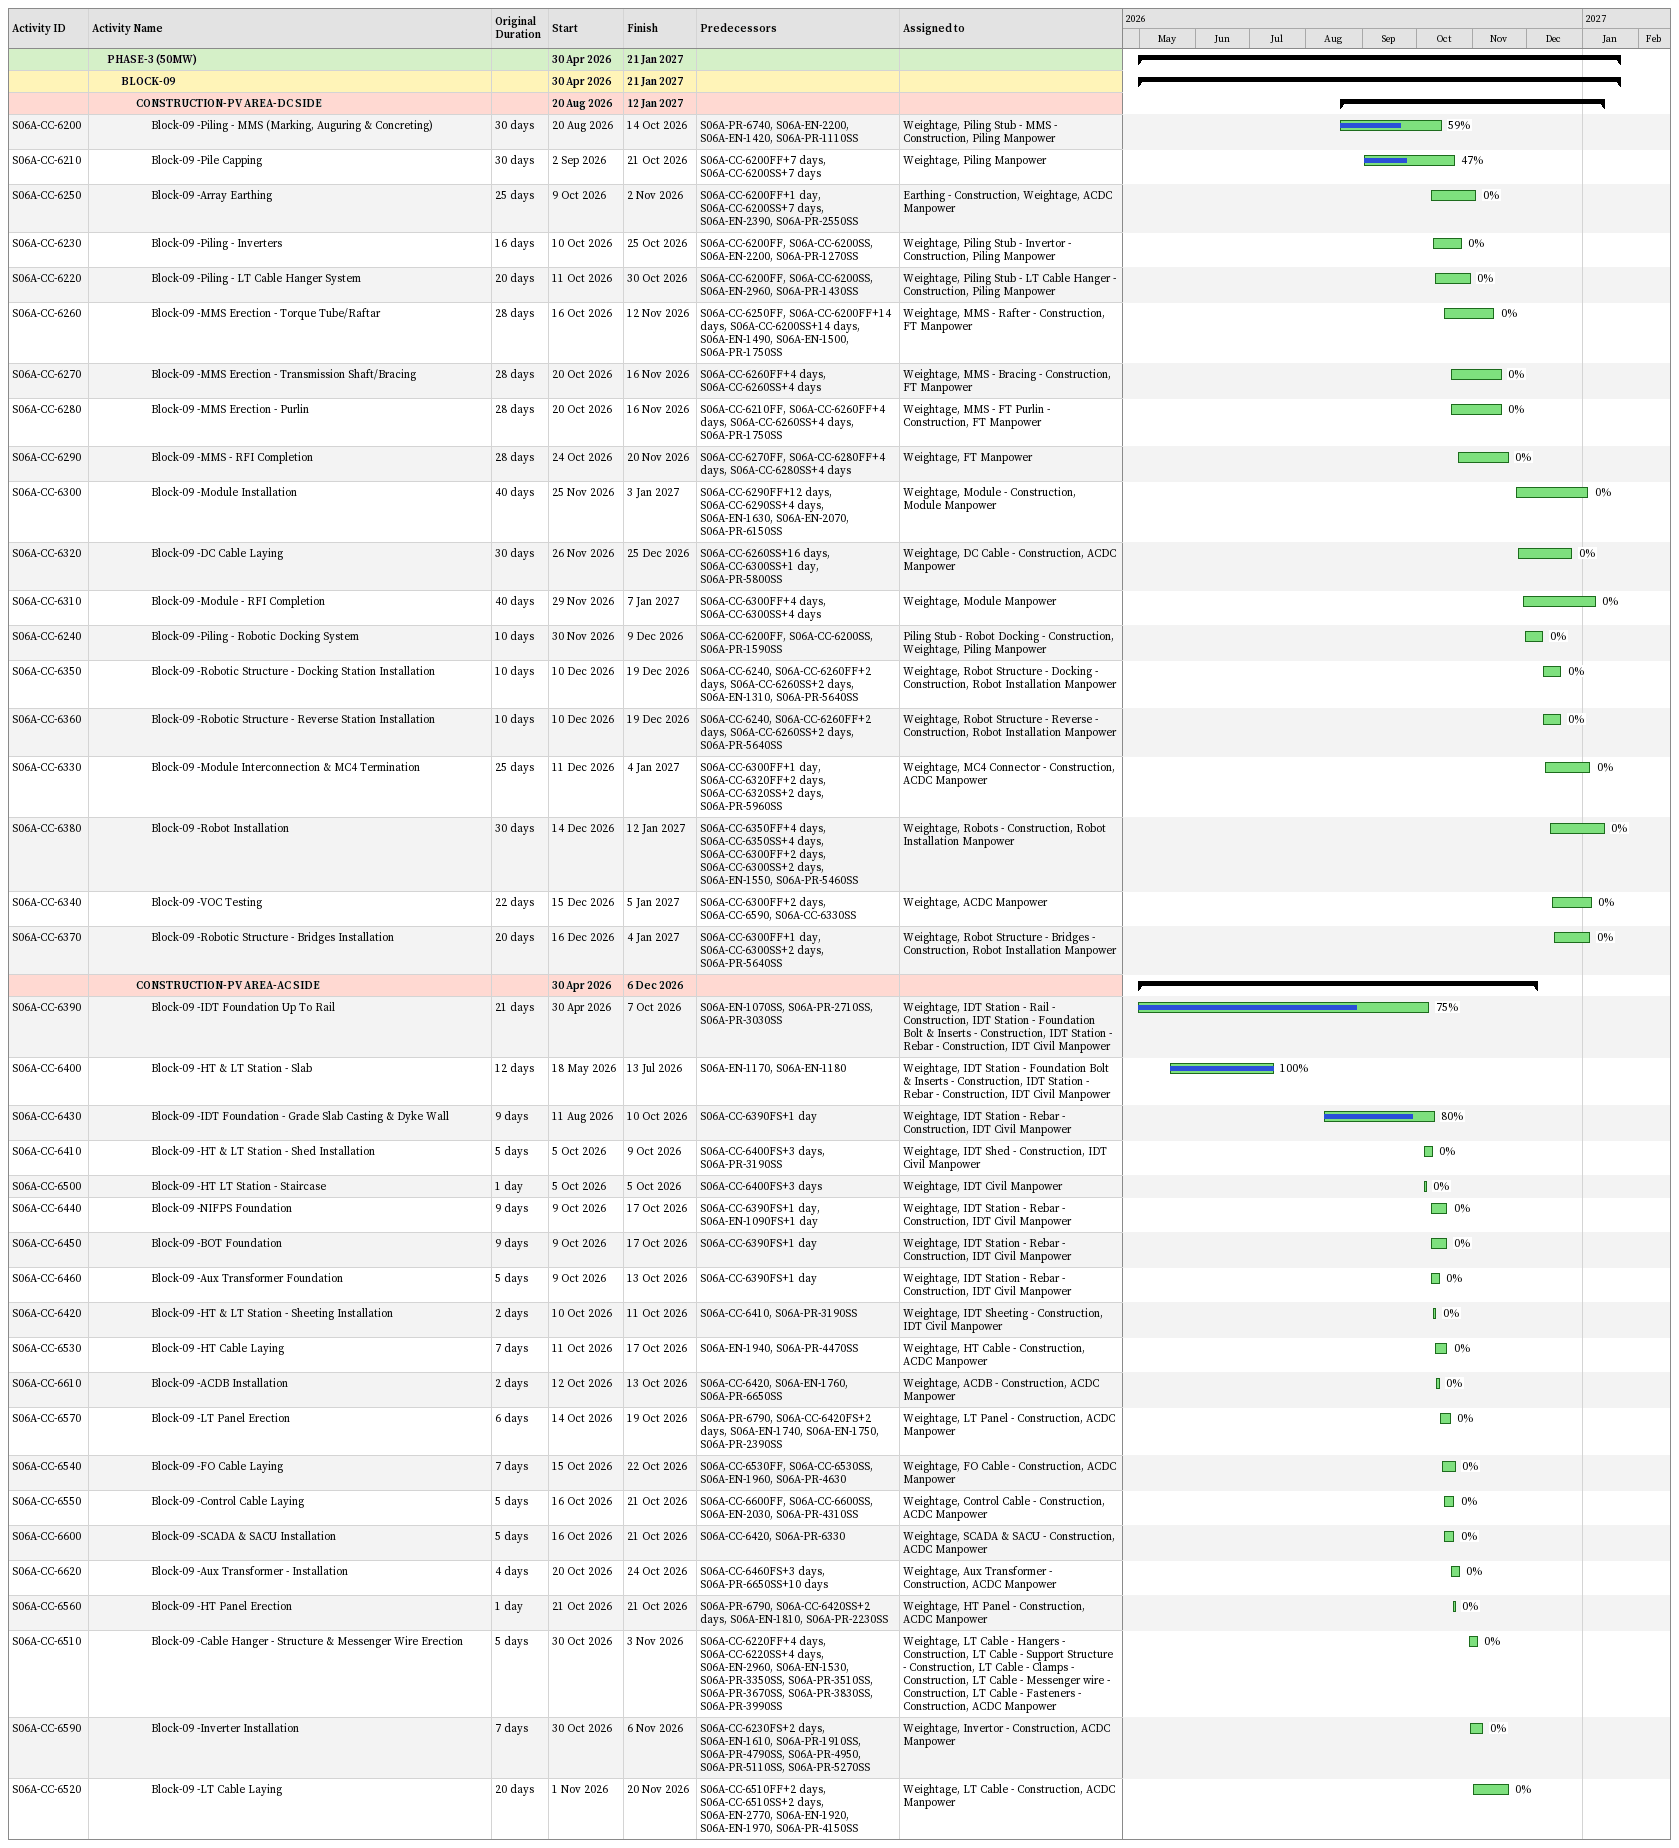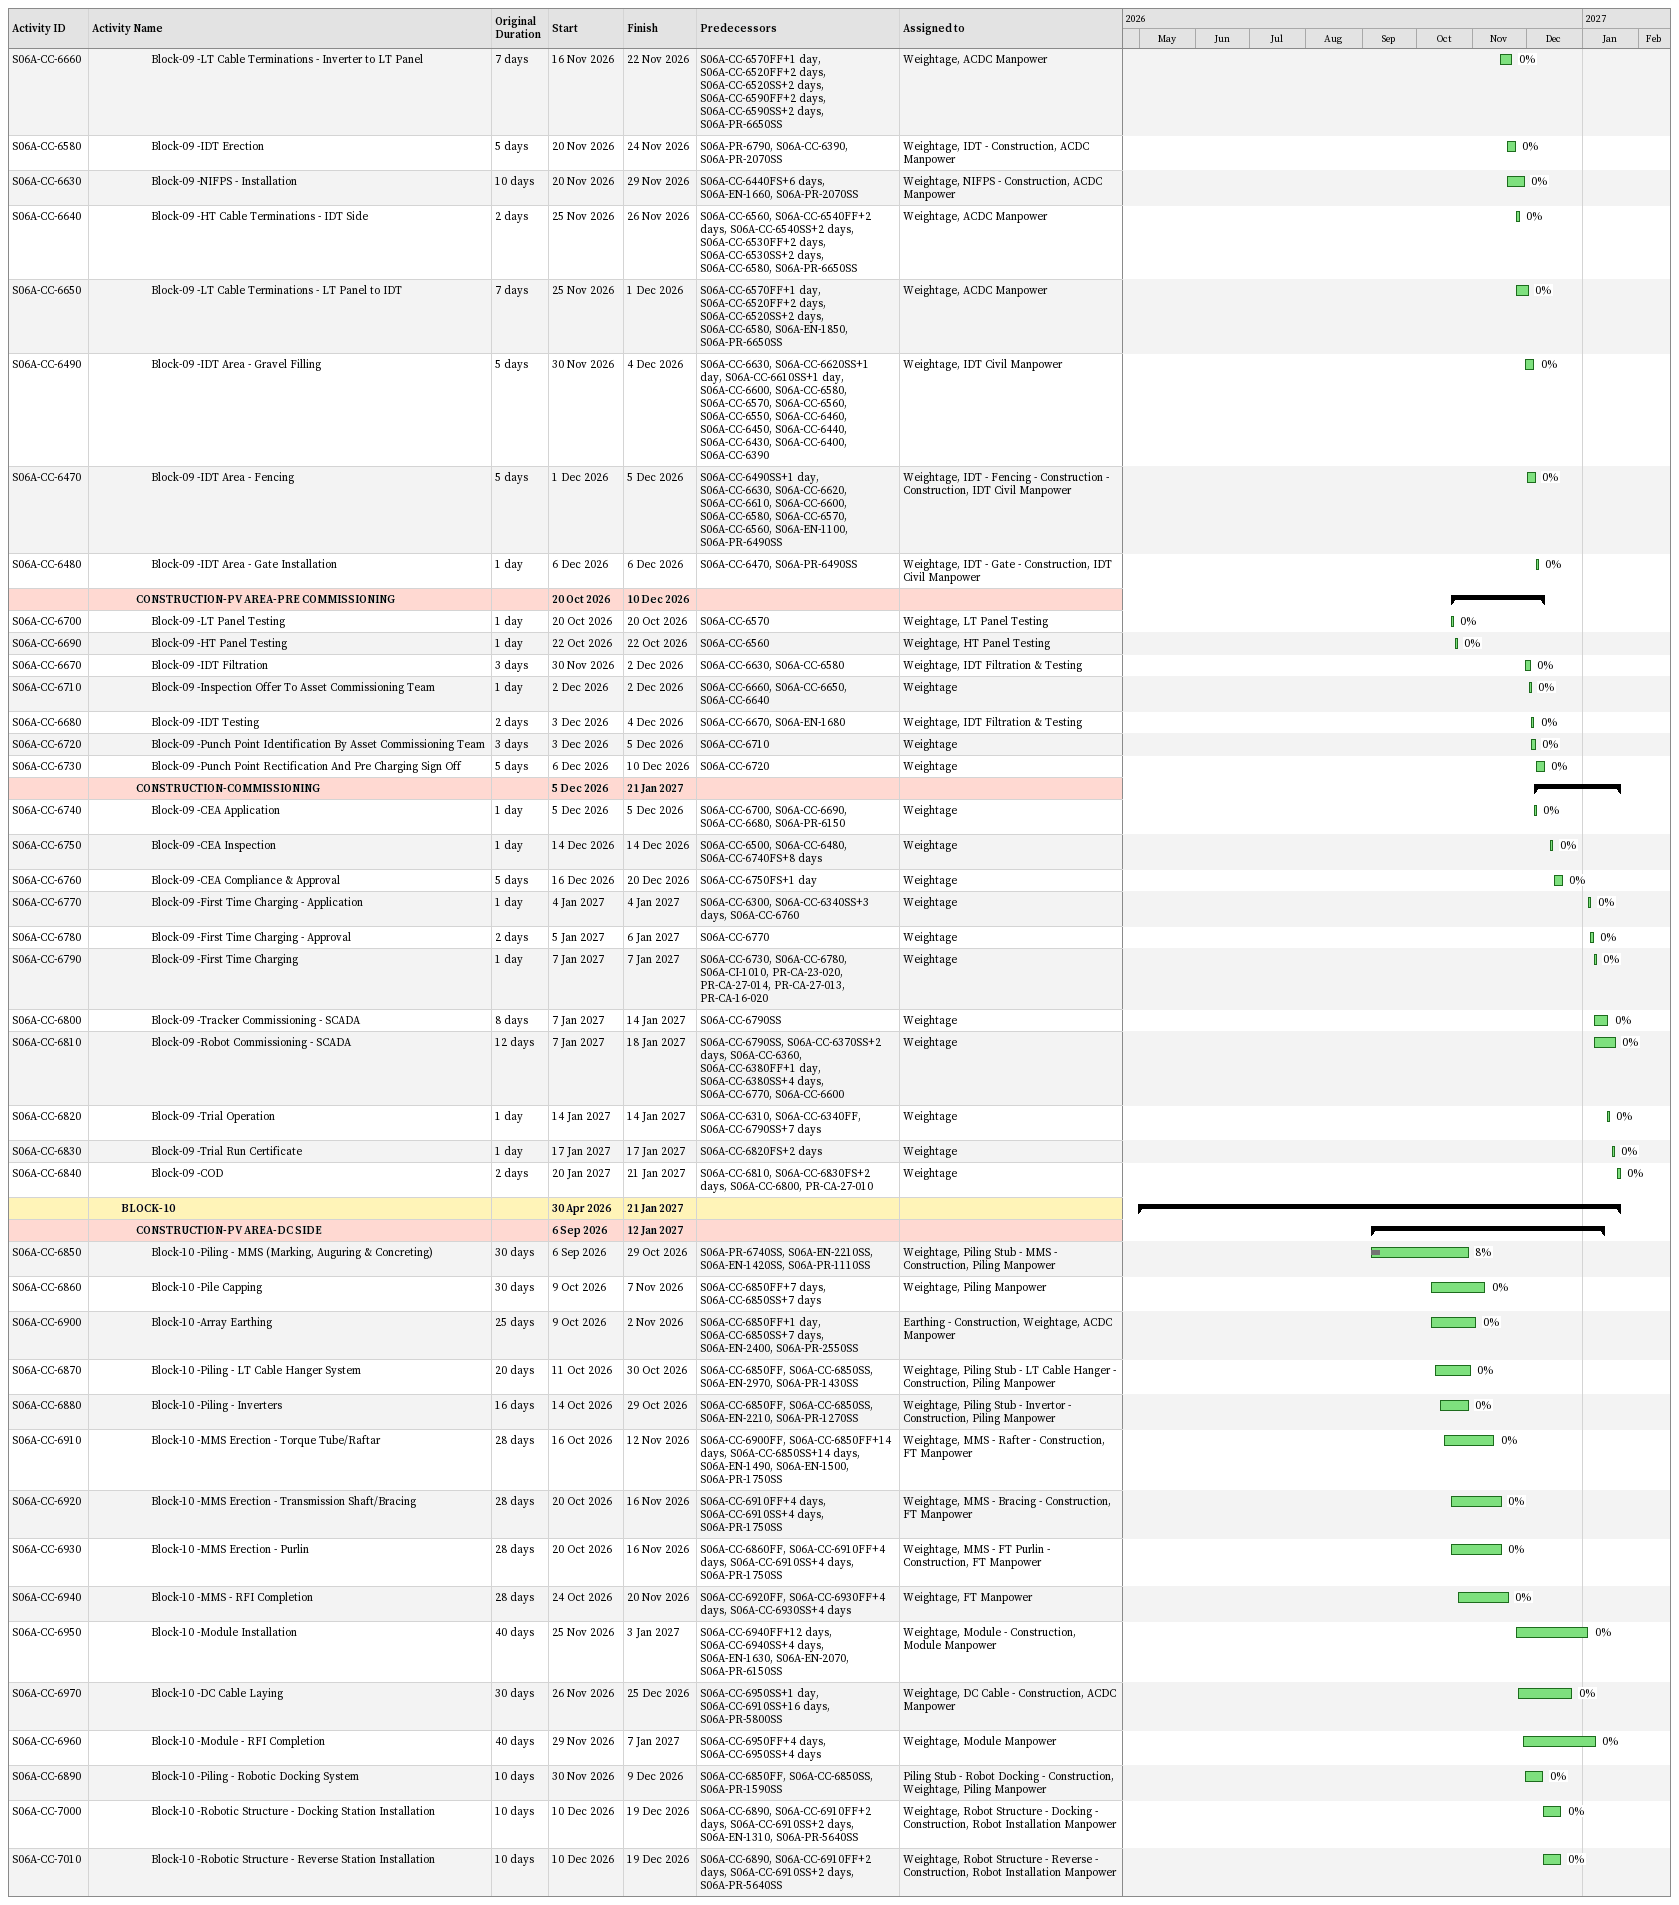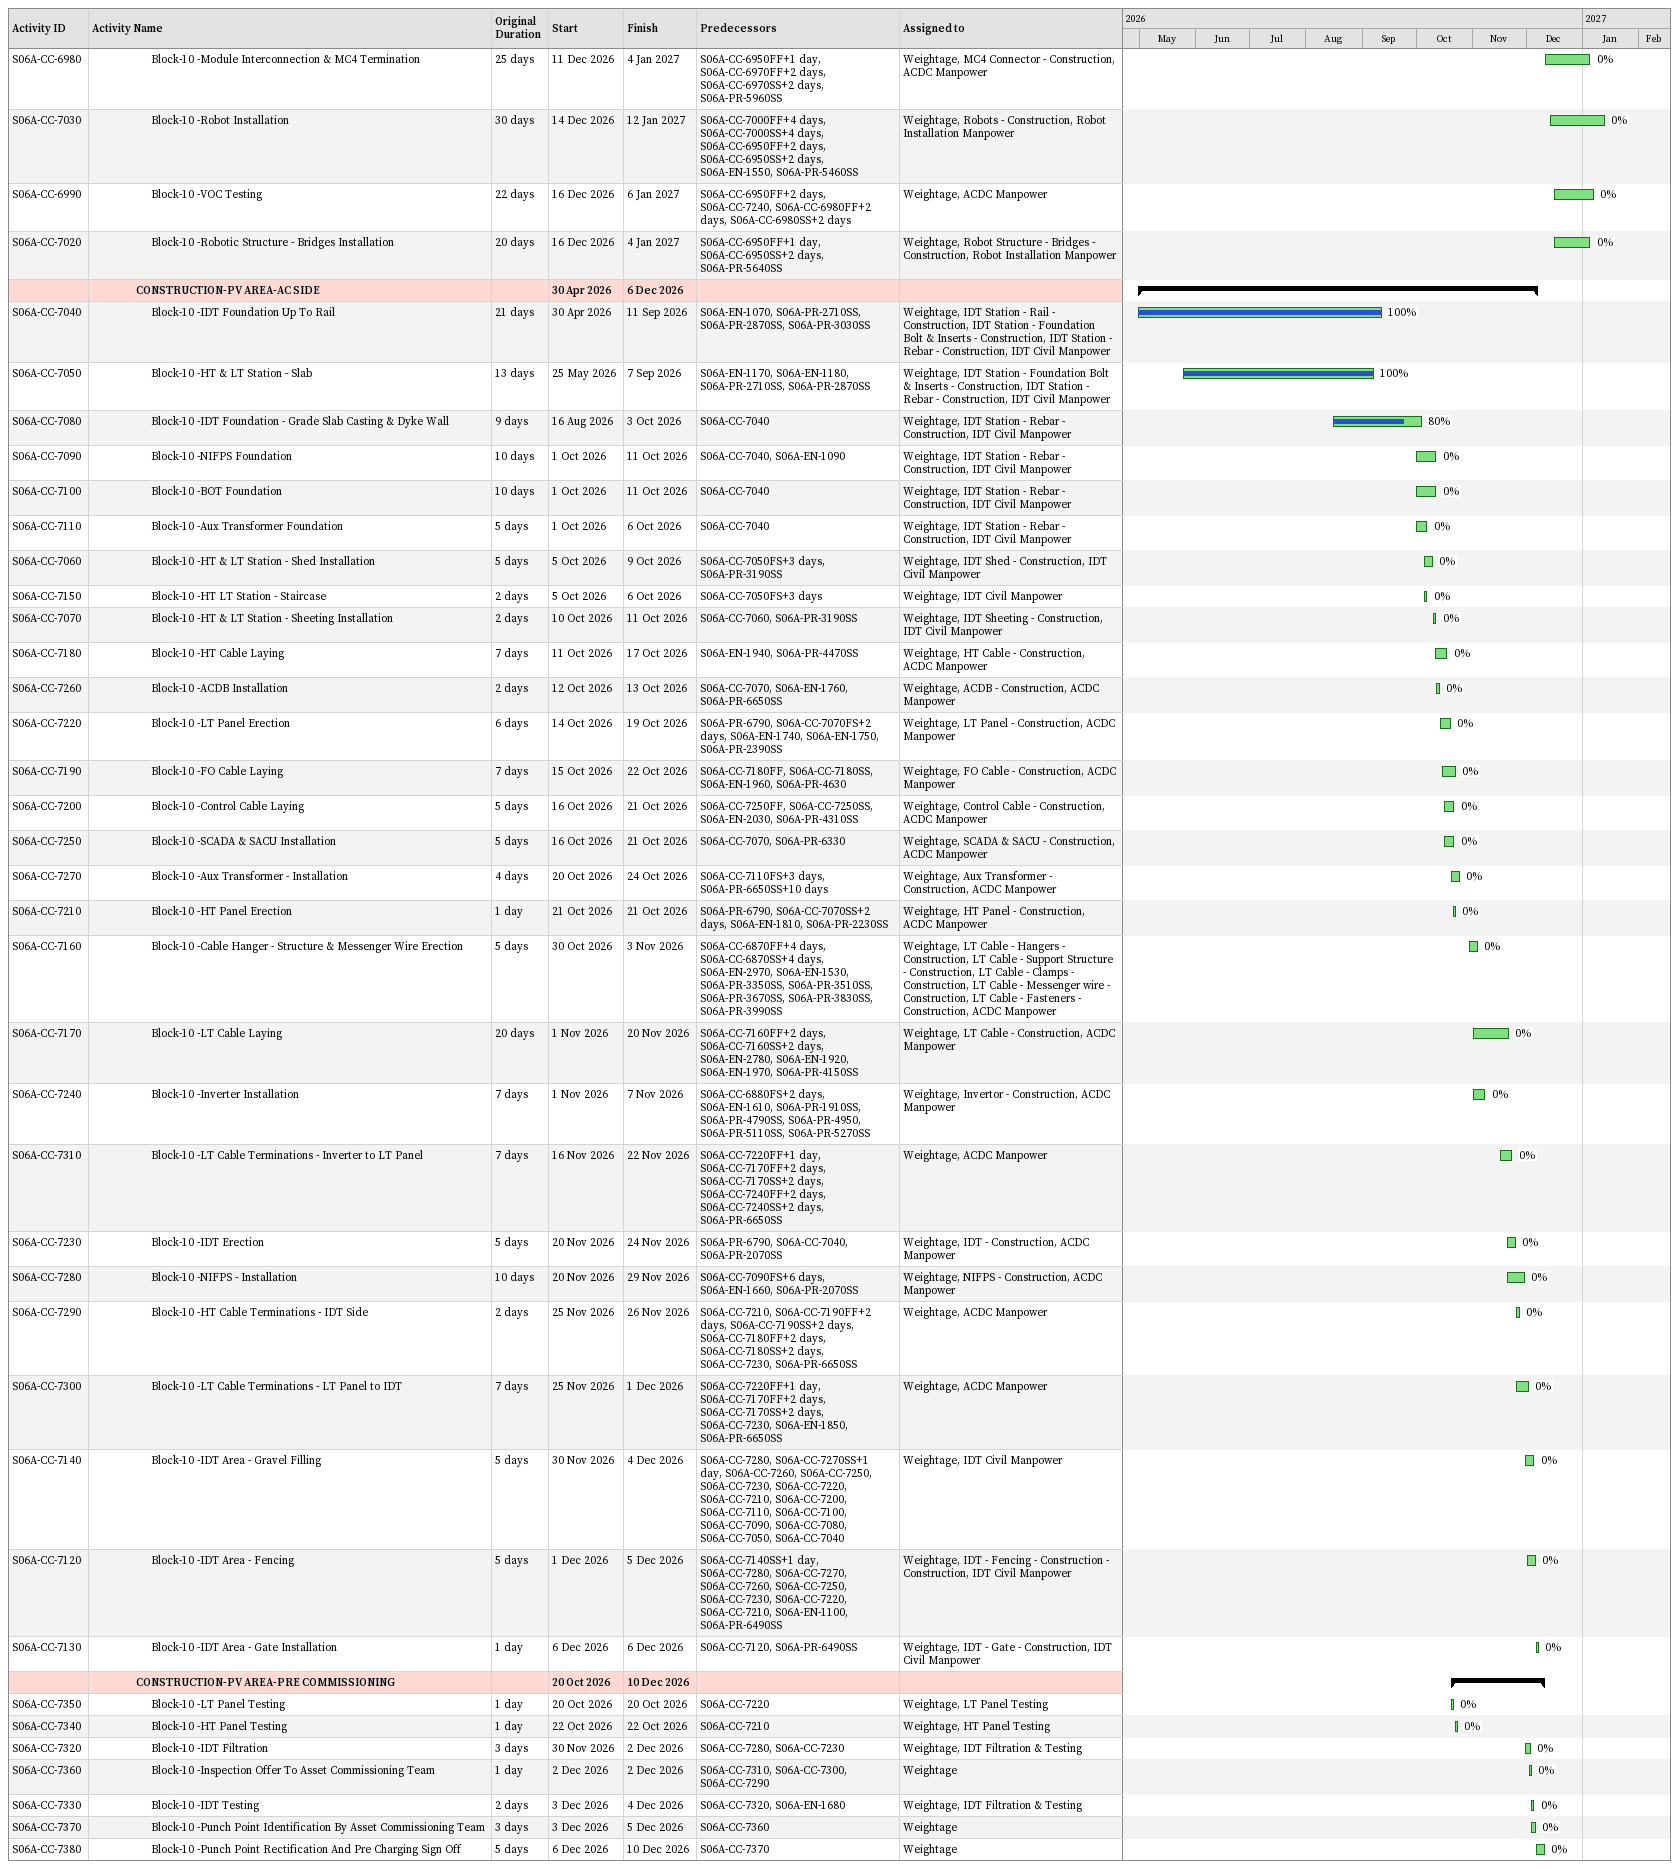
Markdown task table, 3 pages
| ID | Level | Task | Original duration | Start | Finish | Predecessors | Resources | % complete |
|---|---|---|---|---|---|---|---|---|
|  | 2 | **PHASE-3 (50MW)** |  | 2026-04-30 | 2027-01-21 |  |  |  |
|  | 3 | **BLOCK-09** |  | 2026-04-30 | 2027-01-21 |  |  |  |
|  | 4 | **CONSTRUCTION-PV AREA-DC SIDE** |  | 2026-08-20 | 2027-01-12 |  |  |  |
| S06A-CC-6200 | 5 | Block-09 -Piling - MMS (Marking, Auguring & Concreting) | 30d | 2026-08-20 | 2026-10-14 | S06A-PR-6740, S06A-EN-2200, S06A-EN-1420, S06A-PR-1110SS | Weightage, Piling Stub - MMS - Construction, Piling Manpower | 59 |
| S06A-CC-6210 | 5 | Block-09 -Pile Capping | 30d | 2026-09-02 | 2026-10-21 | S06A-CC-6200FF+7d, S06A-CC-6200SS+7d | Weightage, Piling Manpower | 47 |
| S06A-CC-6250 | 5 | Block-09 -Array Earthing | 25d | 2026-10-09 | 2026-11-02 | S06A-CC-6200FF+1d, S06A-CC-6200SS+7d, S06A-EN-2390, S06A-PR-2550SS | Earthing - Construction, Weightage, ACDC Manpower | 0 |
| S06A-CC-6230 | 5 | Block-09 -Piling - Inverters | 16d | 2026-10-10 | 2026-10-25 | S06A-CC-6200FF, S06A-CC-6200SS, S06A-EN-2200, S06A-PR-1270SS | Weightage, Piling Stub - Invertor - Construction, Piling Manpower | 0 |
| S06A-CC-6220 | 5 | Block-09 -Piling - LT Cable Hanger System | 20d | 2026-10-11 | 2026-10-30 | S06A-CC-6200FF, S06A-CC-6200SS, S06A-EN-2960, S06A-PR-1430SS | Weightage, Piling Stub - LT Cable Hanger - Construction, Piling Manpower | 0 |
| S06A-CC-6260 | 5 | Block-09 -MMS Erection - Torque Tube/Raftar | 28d | 2026-10-16 | 2026-11-12 | S06A-CC-6250FF, S06A-CC-6200FF+14d, S06A-CC-6200SS+14d, S06A-EN-1490, S06A-EN-1500, S06A-PR-1750SS | Weightage, MMS - Rafter - Construction, FT Manpower | 0 |
| S06A-CC-6270 | 5 | Block-09 -MMS Erection - Transmission Shaft/Bracing | 28d | 2026-10-20 | 2026-11-16 | S06A-CC-6260FF+4d, S06A-CC-6260SS+4d | Weightage, MMS - Bracing - Construction, FT Manpower | 0 |
| S06A-CC-6280 | 5 | Block-09 -MMS Erection - Purlin | 28d | 2026-10-20 | 2026-11-16 | S06A-CC-6210FF, S06A-CC-6260FF+4d, S06A-CC-6260SS+4d, S06A-PR-1750SS | Weightage, MMS - FT Purlin - Construction, FT Manpower | 0 |
| S06A-CC-6290 | 5 | Block-09 -MMS - RFI Completion | 28d | 2026-10-24 | 2026-11-20 | S06A-CC-6270FF, S06A-CC-6280FF+4d, S06A-CC-6280SS+4d | Weightage, FT Manpower | 0 |
| S06A-CC-6300 | 5 | Block-09 -Module Installation | 40d | 2026-11-25 | 2027-01-03 | S06A-CC-6290FF+12d, S06A-CC-6290SS+4d, S06A-EN-1630, S06A-EN-2070, S06A-PR-6150SS | Weightage, Module - Construction, Module Manpower | 0 |
| S06A-CC-6320 | 5 | Block-09 -DC Cable Laying | 30d | 2026-11-26 | 2026-12-25 | S06A-CC-6260SS+16d, S06A-CC-6300SS+1d, S06A-PR-5800SS | Weightage, DC Cable - Construction, ACDC Manpower | 0 |
| S06A-CC-6310 | 5 | Block-09 -Module - RFI Completion | 40d | 2026-11-29 | 2027-01-07 | S06A-CC-6300FF+4d, S06A-CC-6300SS+4d | Weightage, Module Manpower | 0 |
| S06A-CC-6240 | 5 | Block-09 -Piling - Robotic Docking System | 10d | 2026-11-30 | 2026-12-09 | S06A-CC-6200FF, S06A-CC-6200SS, S06A-PR-1590SS | Piling Stub - Robot Docking - Construction, Weightage, Piling Manpower | 0 |
| S06A-CC-6350 | 5 | Block-09 -Robotic Structure - Docking Station Installation | 10d | 2026-12-10 | 2026-12-19 | S06A-CC-6240, S06A-CC-6260FF+2d, S06A-CC-6260SS+2d, S06A-EN-1310, S06A-PR-5640SS | Weightage, Robot Structure - Docking - Construction, Robot Installation Manpower | 0 |
| S06A-CC-6360 | 5 | Block-09 -Robotic Structure - Reverse Station Installation | 10d | 2026-12-10 | 2026-12-19 | S06A-CC-6240, S06A-CC-6260FF+2d, S06A-CC-6260SS+2d, S06A-PR-5640SS | Weightage, Robot Structure - Reverse - Construction, Robot Installation Manpower | 0 |
| S06A-CC-6330 | 5 | Block-09 -Module Interconnection & MC4 Termination | 25d | 2026-12-11 | 2027-01-04 | S06A-CC-6300FF+1d, S06A-CC-6320FF+2d, S06A-CC-6320SS+2d, S06A-PR-5960SS | Weightage, MC4 Connector - Construction, ACDC Manpower | 0 |
| S06A-CC-6380 | 5 | Block-09 -Robot Installation | 30d | 2026-12-14 | 2027-01-12 | S06A-CC-6350FF+4d, S06A-CC-6350SS+4d, S06A-CC-6300FF+2d, S06A-CC-6300SS+2d, S06A-EN-1550, S06A-PR-5460SS | Weightage, Robots - Construction, Robot Installation Manpower | 0 |
| S06A-CC-6340 | 5 | Block-09 -VOC Testing | 22d | 2026-12-15 | 2027-01-05 | S06A-CC-6300FF+2d, S06A-CC-6590, S06A-CC-6330SS | Weightage, ACDC Manpower | 0 |
| S06A-CC-6370 | 5 | Block-09 -Robotic Structure - Bridges Installation | 20d | 2026-12-16 | 2027-01-04 | S06A-CC-6300FF+1d, S06A-CC-6300SS+2d, S06A-PR-5640SS | Weightage, Robot Structure - Bridges - Construction, Robot Installation Manpower | 0 |
|  | 4 | **CONSTRUCTION-PV AREA-AC SIDE** |  | 2026-04-30 | 2026-12-06 |  |  |  |
| S06A-CC-6390 | 5 | Block-09 -IDT Foundation Up To Rail | 21d | 2026-04-30 | 2026-10-07 | S06A-EN-1070SS, S06A-PR-2710SS, S06A-PR-3030SS | Weightage, IDT Station - Rail - Construction, IDT Station - Foundation Bolt & Inserts - Construction, IDT Station - Rebar - Construction, IDT Civil Manpower | 75 |
| S06A-CC-6400 | 5 | Block-09 -HT & LT Station - Slab | 12d | 2026-05-18 | 2026-07-13 | S06A-EN-1170, S06A-EN-1180 | Weightage, IDT Station - Foundation Bolt & Inserts - Construction, IDT Station - Rebar - Construction, IDT Civil Manpower | 100 |
| S06A-CC-6430 | 5 | Block-09 -IDT Foundation - Grade Slab Casting & Dyke Wall | 9d | 2026-08-11 | 2026-10-10 | S06A-CC-6390FS+1d | Weightage, IDT Station - Rebar - Construction, IDT Civil Manpower | 80 |
| S06A-CC-6410 | 5 | Block-09 -HT & LT Station - Shed Installation | 5d | 2026-10-05 | 2026-10-09 | S06A-CC-6400FS+3d, S06A-PR-3190SS | Weightage, IDT Shed - Construction, IDT Civil Manpower | 0 |
| S06A-CC-6500 | 5 | Block-09 -HT LT Station - Staircase | 1d | 2026-10-05 | 2026-10-05 | S06A-CC-6400FS+3d | Weightage, IDT Civil Manpower | 0 |
| S06A-CC-6440 | 5 | Block-09 -NIFPS Foundation | 9d | 2026-10-09 | 2026-10-17 | S06A-CC-6390FS+1d, S06A-EN-1090FS+1d | Weightage, IDT Station - Rebar - Construction, IDT Civil Manpower | 0 |
| S06A-CC-6450 | 5 | Block-09 -BOT Foundation | 9d | 2026-10-09 | 2026-10-17 | S06A-CC-6390FS+1d | Weightage, IDT Station - Rebar - Construction, IDT Civil Manpower | 0 |
| S06A-CC-6460 | 5 | Block-09 -Aux Transformer Foundation | 5d | 2026-10-09 | 2026-10-13 | S06A-CC-6390FS+1d | Weightage, IDT Station - Rebar - Construction, IDT Civil Manpower | 0 |
| S06A-CC-6420 | 5 | Block-09 -HT & LT Station - Sheeting Installation | 2d | 2026-10-10 | 2026-10-11 | S06A-CC-6410, S06A-PR-3190SS | Weightage, IDT Sheeting - Construction, IDT Civil Manpower | 0 |
| S06A-CC-6530 | 5 | Block-09 -HT Cable Laying | 7d | 2026-10-11 | 2026-10-17 | S06A-EN-1940, S06A-PR-4470SS | Weightage, HT Cable - Construction, ACDC Manpower | 0 |
| S06A-CC-6610 | 5 | Block-09 -ACDB Installation | 2d | 2026-10-12 | 2026-10-13 | S06A-CC-6420, S06A-EN-1760, S06A-PR-6650SS | Weightage, ACDB - Construction, ACDC Manpower | 0 |
| S06A-CC-6570 | 5 | Block-09 -LT Panel Erection | 6d | 2026-10-14 | 2026-10-19 | S06A-PR-6790, S06A-CC-6420FS+2d, S06A-EN-1740, S06A-EN-1750, S06A-PR-2390SS | Weightage, LT Panel - Construction, ACDC Manpower | 0 |
| S06A-CC-6540 | 5 | Block-09 -FO Cable Laying | 7d | 2026-10-15 | 2026-10-22 | S06A-CC-6530FF, S06A-CC-6530SS, S06A-EN-1960, S06A-PR-4630 | Weightage, FO Cable - Construction, ACDC Manpower | 0 |
| S06A-CC-6550 | 5 | Block-09 -Control Cable Laying | 5d | 2026-10-16 | 2026-10-21 | S06A-CC-6600FF, S06A-CC-6600SS, S06A-EN-2030, S06A-PR-4310SS | Weightage, Control Cable - Construction, ACDC Manpower | 0 |
| S06A-CC-6600 | 5 | Block-09 -SCADA & SACU Installation | 5d | 2026-10-16 | 2026-10-21 | S06A-CC-6420, S06A-PR-6330 | Weightage, SCADA & SACU - Construction, ACDC Manpower | 0 |
| S06A-CC-6620 | 5 | Block-09 -Aux Transformer - Installation | 4d | 2026-10-20 | 2026-10-24 | S06A-CC-6460FS+3d, S06A-PR-6650SS+10d | Weightage, Aux Transformer - Construction, ACDC Manpower | 0 |
| S06A-CC-6560 | 5 | Block-09 -HT Panel Erection | 1d | 2026-10-21 | 2026-10-21 | S06A-PR-6790, S06A-CC-6420SS+2d, S06A-EN-1810, S06A-PR-2230SS | Weightage, HT Panel - Construction, ACDC Manpower | 0 |
| S06A-CC-6510 | 5 | Block-09 -Cable Hanger - Structure & Messenger Wire Erection | 5d | 2026-10-30 | 2026-11-03 | S06A-CC-6220FF+4d, S06A-CC-6220SS+4d, S06A-EN-2960, S06A-EN-1530, S06A-PR-3350SS, S06A-PR-3510SS, S06A-PR-3670SS, S06A-PR-3830SS, S06A-PR-3990SS | Weightage, LT Cable - Hangers - Construction, LT Cable - Support Structure - Construction, LT Cable - Clamps - Construction, LT Cable - Messenger wire - Construction, LT Cable - Fasteners - Construction, ACDC Manpower | 0 |
| S06A-CC-6590 | 5 | Block-09 -Inverter Installation | 7d | 2026-10-30 | 2026-11-06 | S06A-CC-6230FS+2d, S06A-EN-1610, S06A-PR-1910SS, S06A-PR-4790SS, S06A-PR-4950, S06A-PR-5110SS, S06A-PR-5270SS | Weightage, Invertor - Construction, ACDC Manpower | 0 |
| S06A-CC-6520 | 5 | Block-09 -LT Cable Laying | 20d | 2026-11-01 | 2026-11-20 | S06A-CC-6510FF+2d, S06A-CC-6510SS+2d, S06A-EN-2770, S06A-EN-1920, S06A-EN-1970, S06A-PR-4150SS | Weightage, LT Cable - Construction, ACDC Manpower | 0 |
| S06A-CC-6660 | 5 | Block-09 -LT Cable Terminations - Inverter to LT Panel | 7d | 2026-11-16 | 2026-11-22 | S06A-CC-6570FF+1d, S06A-CC-6520FF+2d, S06A-CC-6520SS+2d, S06A-CC-6590FF+2d, S06A-CC-6590SS+2d, S06A-PR-6650SS | Weightage, ACDC Manpower | 0 |
| S06A-CC-6580 | 5 | Block-09 -IDT Erection | 5d | 2026-11-20 | 2026-11-24 | S06A-PR-6790, S06A-CC-6390, S06A-PR-2070SS | Weightage, IDT - Construction, ACDC Manpower | 0 |
| S06A-CC-6630 | 5 | Block-09 -NIFPS - Installation | 10d | 2026-11-20 | 2026-11-29 | S06A-CC-6440FS+6d, S06A-EN-1660, S06A-PR-2070SS | Weightage, NIFPS - Construction, ACDC Manpower | 0 |
| S06A-CC-6640 | 5 | Block-09 -HT Cable Terminations - IDT Side | 2d | 2026-11-25 | 2026-11-26 | S06A-CC-6560, S06A-CC-6540FF+2d, S06A-CC-6540SS+2d, S06A-CC-6530FF+2d, S06A-CC-6530SS+2d, S06A-CC-6580, S06A-PR-6650SS | Weightage, ACDC Manpower | 0 |
| S06A-CC-6650 | 5 | Block-09 -LT Cable Terminations - LT Panel to IDT | 7d | 2026-11-25 | 2026-12-01 | S06A-CC-6570FF+1d, S06A-CC-6520FF+2d, S06A-CC-6520SS+2d, S06A-CC-6580, S06A-EN-1850, S06A-PR-6650SS | Weightage, ACDC Manpower | 0 |
| S06A-CC-6490 | 5 | Block-09 -IDT Area - Gravel Filling | 5d | 2026-11-30 | 2026-12-04 | S06A-CC-6630, S06A-CC-6620SS+1d, S06A-CC-6610SS+1d, S06A-CC-6600, S06A-CC-6580, S06A-CC-6570, S06A-CC-6560, S06A-CC-6550, S06A-CC-6460, S06A-CC-6450, S06A-CC-6440, S06A-CC-6430, S06A-CC-6400, S06A-CC-6390 | Weightage, IDT Civil Manpower | 0 |
| S06A-CC-6470 | 5 | Block-09 -IDT Area - Fencing | 5d | 2026-12-01 | 2026-12-05 | S06A-CC-6490SS+1d, S06A-CC-6630, S06A-CC-6620, S06A-CC-6610, S06A-CC-6600, S06A-CC-6580, S06A-CC-6570, S06A-CC-6560, S06A-EN-1100, S06A-PR-6490SS | Weightage, IDT - Fencing - Construction - Construction, IDT Civil Manpower | 0 |
| S06A-CC-6480 | 5 | Block-09 -IDT Area - Gate Installation | 1d | 2026-12-06 | 2026-12-06 | S06A-CC-6470, S06A-PR-6490SS | Weightage, IDT - Gate - Construction, IDT Civil Manpower | 0 |
|  | 4 | **CONSTRUCTION-PV AREA-PRE COMMISSIONING** |  | 2026-10-20 | 2026-12-10 |  |  |  |
| S06A-CC-6700 | 5 | Block-09 -LT Panel Testing | 1d | 2026-10-20 | 2026-10-20 | S06A-CC-6570 | Weightage, LT Panel Testing | 0 |
| S06A-CC-6690 | 5 | Block-09 -HT Panel Testing | 1d | 2026-10-22 | 2026-10-22 | S06A-CC-6560 | Weightage, HT Panel Testing | 0 |
| S06A-CC-6670 | 5 | Block-09 -IDT Filtration | 3d | 2026-11-30 | 2026-12-02 | S06A-CC-6630, S06A-CC-6580 | Weightage, IDT Filtration & Testing | 0 |
| S06A-CC-6710 | 5 | Block-09 -Inspection Offer To Asset Commissioning Team | 1d | 2026-12-02 | 2026-12-02 | S06A-CC-6660, S06A-CC-6650, S06A-CC-6640 | Weightage | 0 |
| S06A-CC-6680 | 5 | Block-09 -IDT Testing | 2d | 2026-12-03 | 2026-12-04 | S06A-CC-6670, S06A-EN-1680 | Weightage, IDT Filtration & Testing | 0 |
| S06A-CC-6720 | 5 | Block-09 -Punch Point Identification By Asset Commissioning Team | 3d | 2026-12-03 | 2026-12-05 | S06A-CC-6710 | Weightage | 0 |
| S06A-CC-6730 | 5 | Block-09 -Punch Point Rectification And Pre Charging Sign Off | 5d | 2026-12-06 | 2026-12-10 | S06A-CC-6720 | Weightage | 0 |
|  | 4 | **CONSTRUCTION-COMMISSIONING** |  | 2026-12-05 | 2027-01-21 |  |  |  |
| S06A-CC-6740 | 5 | Block-09 -CEA Application | 1d | 2026-12-05 | 2026-12-05 | S06A-CC-6700, S06A-CC-6690, S06A-CC-6680, S06A-PR-6150 | Weightage | 0 |
| S06A-CC-6750 | 5 | Block-09 -CEA Inspection | 1d | 2026-12-14 | 2026-12-14 | S06A-CC-6500, S06A-CC-6480, S06A-CC-6740FS+8d | Weightage | 0 |
| S06A-CC-6760 | 5 | Block-09 -CEA Compliance & Approval | 5d | 2026-12-16 | 2026-12-20 | S06A-CC-6750FS+1d | Weightage | 0 |
| S06A-CC-6770 | 5 | Block-09 -First Time Charging - Application | 1d | 2027-01-04 | 2027-01-04 | S06A-CC-6300, S06A-CC-6340SS+3d, S06A-CC-6760 | Weightage | 0 |
| S06A-CC-6780 | 5 | Block-09 -First Time Charging - Approval | 2d | 2027-01-05 | 2027-01-06 | S06A-CC-6770 | Weightage | 0 |
| S06A-CC-6790 | 5 | Block-09 -First Time Charging | 1d | 2027-01-07 | 2027-01-07 | S06A-CC-6730, S06A-CC-6780, S06A-CI-1010, PR-CA-23-020, PR-CA-27-014, PR-CA-27-013, PR-CA-16-020 | Weightage | 0 |
| S06A-CC-6800 | 5 | Block-09 -Tracker Commissioning - SCADA | 8d | 2027-01-07 | 2027-01-14 | S06A-CC-6790SS | Weightage | 0 |
| S06A-CC-6810 | 5 | Block-09 -Robot Commissioning - SCADA | 12d | 2027-01-07 | 2027-01-18 | S06A-CC-6790SS, S06A-CC-6370SS+2d, S06A-CC-6360, S06A-CC-6380FF+1d, S06A-CC-6380SS+4d, S06A-CC-6770, S06A-CC-6600 | Weightage | 0 |
| S06A-CC-6820 | 5 | Block-09 -Trial Operation | 1d | 2027-01-14 | 2027-01-14 | S06A-CC-6310, S06A-CC-6340FF, S06A-CC-6790SS+7d | Weightage | 0 |
| S06A-CC-6830 | 5 | Block-09 -Trial Run Certificate | 1d | 2027-01-17 | 2027-01-17 | S06A-CC-6820FS+2d | Weightage | 0 |
| S06A-CC-6840 | 5 | Block-09 -COD | 2d | 2027-01-20 | 2027-01-21 | S06A-CC-6810, S06A-CC-6830FS+2d, S06A-CC-6800, PR-CA-27-010 | Weightage | 0 |
|  | 3 | **BLOCK-10** |  | 2026-04-30 | 2027-01-21 |  |  |  |
|  | 4 | **CONSTRUCTION-PV AREA-DC SIDE** |  | 2026-09-06 | 2027-01-12 |  |  |  |
| S06A-CC-6850 | 5 | Block-10 -Piling - MMS (Marking, Auguring & Concreting) | 30d | 2026-09-06 | 2026-10-29 | S06A-PR-6740SS, S06A-EN-2210SS, S06A-EN-1420SS, S06A-PR-1110SS | Weightage, Piling Stub - MMS - Construction, Piling Manpower | 8 |
| S06A-CC-6860 | 5 | Block-10 -Pile Capping | 30d | 2026-10-09 | 2026-11-07 | S06A-CC-6850FF+7d, S06A-CC-6850SS+7d | Weightage, Piling Manpower | 0 |
| S06A-CC-6900 | 5 | Block-10 -Array Earthing | 25d | 2026-10-09 | 2026-11-02 | S06A-CC-6850FF+1d, S06A-CC-6850SS+7d, S06A-EN-2400, S06A-PR-2550SS | Earthing - Construction, Weightage, ACDC Manpower | 0 |
| S06A-CC-6870 | 5 | Block-10 -Piling - LT Cable Hanger System | 20d | 2026-10-11 | 2026-10-30 | S06A-CC-6850FF, S06A-CC-6850SS, S06A-EN-2970, S06A-PR-1430SS | Weightage, Piling Stub - LT Cable Hanger - Construction, Piling Manpower | 0 |
| S06A-CC-6880 | 5 | Block-10 -Piling - Inverters | 16d | 2026-10-14 | 2026-10-29 | S06A-CC-6850FF, S06A-CC-6850SS, S06A-EN-2210, S06A-PR-1270SS | Weightage, Piling Stub - Invertor - Construction, Piling Manpower | 0 |
| S06A-CC-6910 | 5 | Block-10 -MMS Erection - Torque Tube/Raftar | 28d | 2026-10-16 | 2026-11-12 | S06A-CC-6900FF, S06A-CC-6850FF+14d, S06A-CC-6850SS+14d, S06A-EN-1490, S06A-EN-1500, S06A-PR-1750SS | Weightage, MMS - Rafter - Construction, FT Manpower | 0 |
| S06A-CC-6920 | 5 | Block-10 -MMS Erection - Transmission Shaft/Bracing | 28d | 2026-10-20 | 2026-11-16 | S06A-CC-6910FF+4d, S06A-CC-6910SS+4d, S06A-PR-1750SS | Weightage, MMS - Bracing - Construction, FT Manpower | 0 |
| S06A-CC-6930 | 5 | Block-10 -MMS Erection - Purlin | 28d | 2026-10-20 | 2026-11-16 | S06A-CC-6860FF, S06A-CC-6910FF+4d, S06A-CC-6910SS+4d, S06A-PR-1750SS | Weightage, MMS - FT Purlin - Construction, FT Manpower | 0 |
| S06A-CC-6940 | 5 | Block-10 -MMS - RFI Completion | 28d | 2026-10-24 | 2026-11-20 | S06A-CC-6920FF, S06A-CC-6930FF+4d, S06A-CC-6930SS+4d | Weightage, FT Manpower | 0 |
| S06A-CC-6950 | 5 | Block-10 -Module Installation | 40d | 2026-11-25 | 2027-01-03 | S06A-CC-6940FF+12d, S06A-CC-6940SS+4d, S06A-EN-1630, S06A-EN-2070, S06A-PR-6150SS | Weightage, Module - Construction, Module Manpower | 0 |
| S06A-CC-6970 | 5 | Block-10 -DC Cable Laying | 30d | 2026-11-26 | 2026-12-25 | S06A-CC-6950SS+1d, S06A-CC-6910SS+16d, S06A-PR-5800SS | Weightage, DC Cable - Construction, ACDC Manpower | 0 |
| S06A-CC-6960 | 5 | Block-10 -Module - RFI Completion | 40d | 2026-11-29 | 2027-01-07 | S06A-CC-6950FF+4d, S06A-CC-6950SS+4d | Weightage, Module Manpower | 0 |
| S06A-CC-6890 | 5 | Block-10 -Piling - Robotic Docking System | 10d | 2026-11-30 | 2026-12-09 | S06A-CC-6850FF, S06A-CC-6850SS, S06A-PR-1590SS | Piling Stub - Robot Docking - Construction, Weightage, Piling Manpower | 0 |
| S06A-CC-7000 | 5 | Block-10 -Robotic Structure - Docking Station Installation | 10d | 2026-12-10 | 2026-12-19 | S06A-CC-6890, S06A-CC-6910FF+2d, S06A-CC-6910SS+2d, S06A-EN-1310, S06A-PR-5640SS | Weightage, Robot Structure - Docking - Construction, Robot Installation Manpower | 0 |
| S06A-CC-7010 | 5 | Block-10 -Robotic Structure - Reverse Station Installation | 10d | 2026-12-10 | 2026-12-19 | S06A-CC-6890, S06A-CC-6910FF+2d, S06A-CC-6910SS+2d, S06A-PR-5640SS | Weightage, Robot Structure - Reverse - Construction, Robot Installation Manpower | 0 |
| S06A-CC-6980 | 5 | Block-10 -Module Interconnection & MC4 Termination | 25d | 2026-12-11 | 2027-01-04 | S06A-CC-6950FF+1d, S06A-CC-6970FF+2d, S06A-CC-6970SS+2d, S06A-PR-5960SS | Weightage, MC4 Connector - Construction, ACDC Manpower | 0 |
| S06A-CC-7030 | 5 | Block-10 -Robot Installation | 30d | 2026-12-14 | 2027-01-12 | S06A-CC-7000FF+4d, S06A-CC-7000SS+4d, S06A-CC-6950FF+2d, S06A-CC-6950SS+2d, S06A-EN-1550, S06A-PR-5460SS | Weightage, Robots - Construction, Robot Installation Manpower | 0 |
| S06A-CC-6990 | 5 | Block-10 -VOC Testing | 22d | 2026-12-16 | 2027-01-06 | S06A-CC-6950FF+2d, S06A-CC-7240, S06A-CC-6980FF+2d, S06A-CC-6980SS+2d | Weightage, ACDC Manpower | 0 |
| S06A-CC-7020 | 5 | Block-10 -Robotic Structure - Bridges Installation | 20d | 2026-12-16 | 2027-01-04 | S06A-CC-6950FF+1d, S06A-CC-6950SS+2d, S06A-PR-5640SS | Weightage, Robot Structure - Bridges - Construction, Robot Installation Manpower | 0 |
|  | 4 | **CONSTRUCTION-PV AREA-AC SIDE** |  | 2026-04-30 | 2026-12-06 |  |  |  |
| S06A-CC-7040 | 5 | Block-10 -IDT Foundation Up To Rail | 21d | 2026-04-30 | 2026-09-11 | S06A-EN-1070, S06A-PR-2710SS, S06A-PR-2870SS, S06A-PR-3030SS | Weightage, IDT Station - Rail - Construction, IDT Station - Foundation Bolt & Inserts - Construction, IDT Station - Rebar - Construction, IDT Civil Manpower | 100 |
| S06A-CC-7050 | 5 | Block-10 -HT & LT Station - Slab | 13d | 2026-05-25 | 2026-09-07 | S06A-EN-1170, S06A-EN-1180, S06A-PR-2710SS, S06A-PR-2870SS | Weightage, IDT Station - Foundation Bolt & Inserts - Construction, IDT Station - Rebar - Construction, IDT Civil Manpower | 100 |
| S06A-CC-7080 | 5 | Block-10 -IDT Foundation - Grade Slab Casting & Dyke Wall | 9d | 2026-08-16 | 2026-10-03 | S06A-CC-7040 | Weightage, IDT Station - Rebar - Construction, IDT Civil Manpower | 80 |
| S06A-CC-7090 | 5 | Block-10 -NIFPS Foundation | 10d | 2026-10-01 | 2026-10-11 | S06A-CC-7040, S06A-EN-1090 | Weightage, IDT Station - Rebar - Construction, IDT Civil Manpower | 0 |
| S06A-CC-7100 | 5 | Block-10 -BOT Foundation | 10d | 2026-10-01 | 2026-10-11 | S06A-CC-7040 | Weightage, IDT Station - Rebar - Construction, IDT Civil Manpower | 0 |
| S06A-CC-7110 | 5 | Block-10 -Aux Transformer Foundation | 5d | 2026-10-01 | 2026-10-06 | S06A-CC-7040 | Weightage, IDT Station - Rebar - Construction, IDT Civil Manpower | 0 |
| S06A-CC-7060 | 5 | Block-10 -HT & LT Station - Shed Installation | 5d | 2026-10-05 | 2026-10-09 | S06A-CC-7050FS+3d, S06A-PR-3190SS | Weightage, IDT Shed - Construction, IDT Civil Manpower | 0 |
| S06A-CC-7150 | 5 | Block-10 -HT LT Station - Staircase | 2d | 2026-10-05 | 2026-10-06 | S06A-CC-7050FS+3d | Weightage, IDT Civil Manpower | 0 |
| S06A-CC-7070 | 5 | Block-10 -HT & LT Station - Sheeting Installation | 2d | 2026-10-10 | 2026-10-11 | S06A-CC-7060, S06A-PR-3190SS | Weightage, IDT Sheeting - Construction, IDT Civil Manpower | 0 |
| S06A-CC-7180 | 5 | Block-10 -HT Cable Laying | 7d | 2026-10-11 | 2026-10-17 | S06A-EN-1940, S06A-PR-4470SS | Weightage, HT Cable - Construction, ACDC Manpower | 0 |
| S06A-CC-7260 | 5 | Block-10 -ACDB Installation | 2d | 2026-10-12 | 2026-10-13 | S06A-CC-7070, S06A-EN-1760, S06A-PR-6650SS | Weightage, ACDB - Construction, ACDC Manpower | 0 |
| S06A-CC-7220 | 5 | Block-10 -LT Panel Erection | 6d | 2026-10-14 | 2026-10-19 | S06A-PR-6790, S06A-CC-7070FS+2d, S06A-EN-1740, S06A-EN-1750, S06A-PR-2390SS | Weightage, LT Panel - Construction, ACDC Manpower | 0 |
| S06A-CC-7190 | 5 | Block-10 -FO Cable Laying | 7d | 2026-10-15 | 2026-10-22 | S06A-CC-7180FF, S06A-CC-7180SS, S06A-EN-1960, S06A-PR-4630 | Weightage, FO Cable - Construction, ACDC Manpower | 0 |
| S06A-CC-7200 | 5 | Block-10 -Control Cable Laying | 5d | 2026-10-16 | 2026-10-21 | S06A-CC-7250FF, S06A-CC-7250SS, S06A-EN-2030, S06A-PR-4310SS | Weightage, Control Cable - Construction, ACDC Manpower | 0 |
| S06A-CC-7250 | 5 | Block-10 -SCADA & SACU Installation | 5d | 2026-10-16 | 2026-10-21 | S06A-CC-7070, S06A-PR-6330 | Weightage, SCADA & SACU - Construction, ACDC Manpower | 0 |
| S06A-CC-7270 | 5 | Block-10 -Aux Transformer - Installation | 4d | 2026-10-20 | 2026-10-24 | S06A-CC-7110FS+3d, S06A-PR-6650SS+10d | Weightage, Aux Transformer - Construction, ACDC Manpower | 0 |
| S06A-CC-7210 | 5 | Block-10 -HT Panel Erection | 1d | 2026-10-21 | 2026-10-21 | S06A-PR-6790, S06A-CC-7070SS+2d, S06A-EN-1810, S06A-PR-2230SS | Weightage, HT Panel - Construction, ACDC Manpower | 0 |
| S06A-CC-7160 | 5 | Block-10 -Cable Hanger - Structure & Messenger Wire Erection | 5d | 2026-10-30 | 2026-11-03 | S06A-CC-6870FF+4d, S06A-CC-6870SS+4d, S06A-EN-2970, S06A-EN-1530, S06A-PR-3350SS, S06A-PR-3510SS, S06A-PR-3670SS, S06A-PR-3830SS, S06A-PR-3990SS | Weightage, LT Cable - Hangers - Construction, LT Cable - Support Structure - Construction, LT Cable - Clamps - Construction, LT Cable - Messenger wire - Construction, LT Cable - Fasteners - Construction, ACDC Manpower | 0 |
| S06A-CC-7170 | 5 | Block-10 -LT Cable Laying | 20d | 2026-11-01 | 2026-11-20 | S06A-CC-7160FF+2d, S06A-CC-7160SS+2d, S06A-EN-2780, S06A-EN-1920, S06A-EN-1970, S06A-PR-4150SS | Weightage, LT Cable - Construction, ACDC Manpower | 0 |
| S06A-CC-7240 | 5 | Block-10 -Inverter Installation | 7d | 2026-11-01 | 2026-11-07 | S06A-CC-6880FS+2d, S06A-EN-1610, S06A-PR-1910SS, S06A-PR-4790SS, S06A-PR-4950, S06A-PR-5110SS, S06A-PR-5270SS | Weightage, Invertor - Construction, ACDC Manpower | 0 |
| S06A-CC-7310 | 5 | Block-10 -LT Cable Terminations - Inverter to LT Panel | 7d | 2026-11-16 | 2026-11-22 | S06A-CC-7220FF+1d, S06A-CC-7170FF+2d, S06A-CC-7170SS+2d, S06A-CC-7240FF+2d, S06A-CC-7240SS+2d, S06A-PR-6650SS | Weightage, ACDC Manpower | 0 |
| S06A-CC-7230 | 5 | Block-10 -IDT Erection | 5d | 2026-11-20 | 2026-11-24 | S06A-PR-6790, S06A-CC-7040, S06A-PR-2070SS | Weightage, IDT - Construction, ACDC Manpower | 0 |
| S06A-CC-7280 | 5 | Block-10 -NIFPS - Installation | 10d | 2026-11-20 | 2026-11-29 | S06A-CC-7090FS+6d, S06A-EN-1660, S06A-PR-2070SS | Weightage, NIFPS - Construction, ACDC Manpower | 0 |
| S06A-CC-7290 | 5 | Block-10 -HT Cable Terminations - IDT Side | 2d | 2026-11-25 | 2026-11-26 | S06A-CC-7210, S06A-CC-7190FF+2d, S06A-CC-7190SS+2d, S06A-CC-7180FF+2d, S06A-CC-7180SS+2d, S06A-CC-7230, S06A-PR-6650SS | Weightage, ACDC Manpower | 0 |
| S06A-CC-7300 | 5 | Block-10 -LT Cable Terminations - LT Panel to IDT | 7d | 2026-11-25 | 2026-12-01 | S06A-CC-7220FF+1d, S06A-CC-7170FF+2d, S06A-CC-7170SS+2d, S06A-CC-7230, S06A-EN-1850, S06A-PR-6650SS | Weightage, ACDC Manpower | 0 |
| S06A-CC-7140 | 5 | Block-10 -IDT Area - Gravel Filling | 5d | 2026-11-30 | 2026-12-04 | S06A-CC-7280, S06A-CC-7270SS+1d, S06A-CC-7260, S06A-CC-7250, S06A-CC-7230, S06A-CC-7220, S06A-CC-7210, S06A-CC-7200, S06A-CC-7110, S06A-CC-7100, S06A-CC-7090, S06A-CC-7080, S06A-CC-7050, S06A-CC-7040 | Weightage, IDT Civil Manpower | 0 |
| S06A-CC-7120 | 5 | Block-10 -IDT Area - Fencing | 5d | 2026-12-01 | 2026-12-05 | S06A-CC-7140SS+1d, S06A-CC-7280, S06A-CC-7270, S06A-CC-7260, S06A-CC-7250, S06A-CC-7230, S06A-CC-7220, S06A-CC-7210, S06A-EN-1100, S06A-PR-6490SS | Weightage, IDT - Fencing - Construction - Construction, IDT Civil Manpower | 0 |
| S06A-CC-7130 | 5 | Block-10 -IDT Area - Gate Installation | 1d | 2026-12-06 | 2026-12-06 | S06A-CC-7120, S06A-PR-6490SS | Weightage, IDT - Gate - Construction, IDT Civil Manpower | 0 |
|  | 4 | **CONSTRUCTION-PV AREA-PRE COMMISSIONING** |  | 2026-10-20 | 2026-12-10 |  |  |  |
| S06A-CC-7350 | 5 | Block-10 -LT Panel Testing | 1d | 2026-10-20 | 2026-10-20 | S06A-CC-7220 | Weightage, LT Panel Testing | 0 |
| S06A-CC-7340 | 5 | Block-10 -HT Panel Testing | 1d | 2026-10-22 | 2026-10-22 | S06A-CC-7210 | Weightage, HT Panel Testing | 0 |
| S06A-CC-7320 | 5 | Block-10 -IDT Filtration | 3d | 2026-11-30 | 2026-12-02 | S06A-CC-7280, S06A-CC-7230 | Weightage, IDT Filtration & Testing | 0 |
| S06A-CC-7360 | 5 | Block-10 -Inspection Offer To Asset Commissioning Team | 1d | 2026-12-02 | 2026-12-02 | S06A-CC-7310, S06A-CC-7300, S06A-CC-7290 | Weightage | 0 |
| S06A-CC-7330 | 5 | Block-10 -IDT Testing | 2d | 2026-12-03 | 2026-12-04 | S06A-CC-7320, S06A-EN-1680 | Weightage, IDT Filtration & Testing | 0 |
| S06A-CC-7370 | 5 | Block-10 -Punch Point Identification By Asset Commissioning Team | 3d | 2026-12-03 | 2026-12-05 | S06A-CC-7360 | Weightage | 0 |
| S06A-CC-7380 | 5 | Block-10 -Punch Point Rectification And Pre Charging Sign Off | 5d | 2026-12-06 | 2026-12-10 | S06A-CC-7370 | Weightage | 0 |
